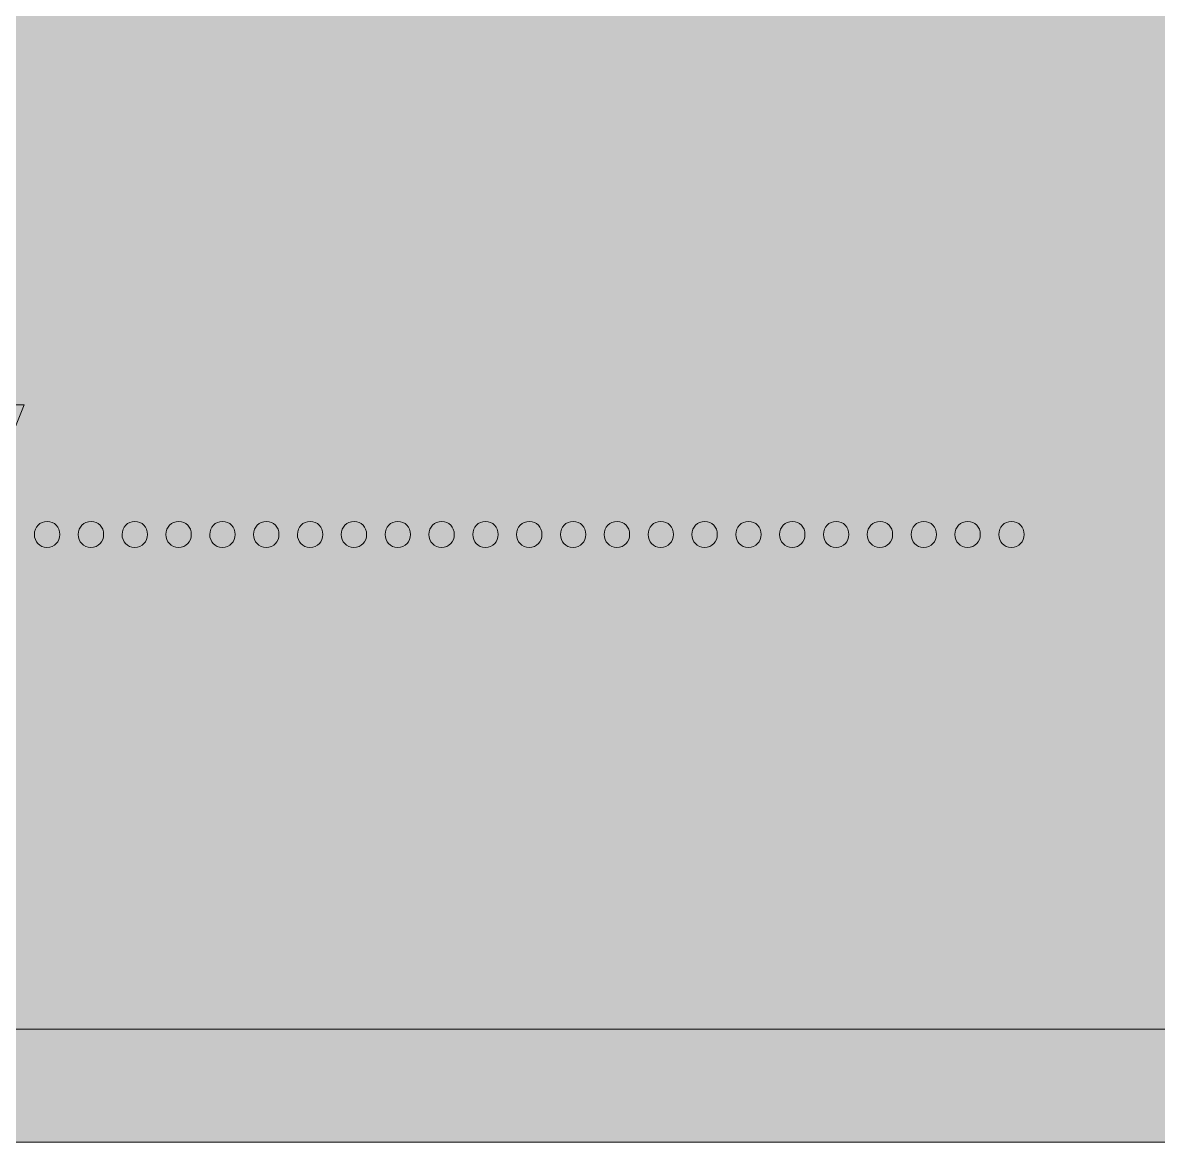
# Model space of a CAD drawing. Extents: x 115 to 1872, y -971 to -109.
# Drawn here: x 993.7 to 1212.5, y -971.4 to -755.8 of the extents above; entities that cross this region are included whole.
import ezdxf

# ---------------------------------------------------------------- set-up
doc = ezdxf.new("R2010")
doc.units = 0
doc.header["$MEASUREMENT"] = 0
doc.layers.add('Layer 1', color=7, linetype='Continuous', lineweight=0)

# ---------------------------------------------------------------- blocks, each defined once
blk = doc.blocks.new('Block_7')
at = {"layer": 'Layer 1', "true_color": 0x000000, "transparency": 33554687}
h = blk.add_hatch(color=18, dxfattribs=at)
h.dxf.hatch_style = 2
edge = h.paths.add_edge_path()
edge.add_spline(control_points=[(979.8, -857.98), (979.8, -857.98), (991.24, -829.4), (991.24, -829.4), (991.24, -829.4), (994.03, -829.4), (994.03, -829.4), (994.03, -829.4), (982.55, -857.98), (982.55, -857.98), (982.55, -857.98), (979.8, -857.98), (979.8, -857.98)], knot_values=[0, 0, 0, 0, 1, 1, 1, 2, 2, 2, 3, 3, 3, 4, 4, 4, 4], degree=3, periodic=0)
h = blk.add_hatch(color=18, dxfattribs=at)
h.dxf.hatch_style = 2
edge = h.paths.add_edge_path()
edge.add_spline(control_points=[(995.99, -854.35), (995.99, -852.89), (997.02, -851.87), (998.45, -851.87), (999.89, -851.87), (1000.87, -852.89), (1000.87, -854.35), (1000.87, -855.77), (999.93, -856.84), (998.41, -856.84), (996.98, -856.84), (995.99, -855.77), (995.99, -854.35)], knot_values=[0, 0, 0, 0, 1, 1, 1, 2, 2, 2, 3, 3, 3, 4, 4, 4, 4], degree=3, periodic=0)
h = blk.add_hatch(color=18, dxfattribs=at)
h.dxf.hatch_style = 2
edge = h.paths.add_edge_path()
edge.add_spline(control_points=[(1004.44, -854.35), (1004.44, -852.89), (1005.46, -851.87), (1006.9, -851.87), (1008.33, -851.87), (1009.32, -852.89), (1009.32, -854.35), (1009.32, -855.77), (1008.37, -856.84), (1006.86, -856.84), (1005.42, -856.84), (1004.44, -855.77), (1004.44, -854.35)], knot_values=[0, 0, 0, 0, 1, 1, 1, 2, 2, 2, 3, 3, 3, 4, 4, 4, 4], degree=3, periodic=0)
h = blk.add_hatch(color=18, dxfattribs=at)
h.dxf.hatch_style = 2
edge = h.paths.add_edge_path()
edge.add_spline(control_points=[(1012.88, -854.35), (1012.88, -852.89), (1013.91, -851.87), (1015.34, -851.87), (1016.78, -851.87), (1017.76, -852.89), (1017.76, -854.35), (1017.76, -855.77), (1016.82, -856.84), (1015.3, -856.84), (1013.87, -856.84), (1012.88, -855.77), (1012.88, -854.35)], knot_values=[0, 0, 0, 0, 1, 1, 1, 2, 2, 2, 3, 3, 3, 4, 4, 4, 4], degree=3, periodic=0)
h = blk.add_hatch(color=18, dxfattribs=at)
h.dxf.hatch_style = 2
edge = h.paths.add_edge_path()
edge.add_spline(control_points=[(1021.33, -854.35), (1021.33, -852.89), (1022.35, -851.87), (1023.79, -851.87), (1025.22, -851.87), (1026.21, -852.89), (1026.21, -854.35), (1026.21, -855.77), (1025.26, -856.84), (1023.75, -856.84), (1022.31, -856.84), (1021.33, -855.77), (1021.33, -854.35)], knot_values=[0, 0, 0, 0, 1, 1, 1, 2, 2, 2, 3, 3, 3, 4, 4, 4, 4], degree=3, periodic=0)
h = blk.add_hatch(color=18, dxfattribs=at)
h.dxf.hatch_style = 2
edge = h.paths.add_edge_path()
edge.add_spline(control_points=[(1029.77, -854.35), (1029.77, -852.89), (1030.8, -851.87), (1032.23, -851.87), (1033.67, -851.87), (1034.65, -852.89), (1034.65, -854.35), (1034.65, -855.77), (1033.71, -856.84), (1032.19, -856.84), (1030.76, -856.84), (1029.77, -855.77), (1029.77, -854.35)], knot_values=[0, 0, 0, 0, 1, 1, 1, 2, 2, 2, 3, 3, 3, 4, 4, 4, 4], degree=3, periodic=0)
h = blk.add_hatch(color=18, dxfattribs=at)
h.dxf.hatch_style = 2
edge = h.paths.add_edge_path()
edge.add_spline(control_points=[(1038.22, -854.35), (1038.22, -852.89), (1039.24, -851.87), (1040.68, -851.87), (1042.11, -851.87), (1043.1, -852.89), (1043.1, -854.35), (1043.1, -855.77), (1042.15, -856.84), (1040.64, -856.84), (1039.2, -856.84), (1038.22, -855.77), (1038.22, -854.35)], knot_values=[0, 0, 0, 0, 1, 1, 1, 2, 2, 2, 3, 3, 3, 4, 4, 4, 4], degree=3, periodic=0)
h = blk.add_hatch(color=18, dxfattribs=at)
h.dxf.hatch_style = 2
edge = h.paths.add_edge_path()
edge.add_spline(control_points=[(1046.66, -854.35), (1046.66, -852.89), (1047.69, -851.87), (1049.12, -851.87), (1050.56, -851.87), (1051.54, -852.89), (1051.54, -854.35), (1051.54, -855.77), (1050.6, -856.84), (1049.08, -856.84), (1047.65, -856.84), (1046.66, -855.77), (1046.66, -854.35)], knot_values=[0, 0, 0, 0, 1, 1, 1, 2, 2, 2, 3, 3, 3, 4, 4, 4, 4], degree=3, periodic=0)
h = blk.add_hatch(color=18, dxfattribs=at)
h.dxf.hatch_style = 2
edge = h.paths.add_edge_path()
edge.add_spline(control_points=[(1055.11, -854.35), (1055.11, -852.89), (1056.13, -851.87), (1057.57, -851.87), (1059, -851.87), (1059.98, -852.89), (1059.98, -854.35), (1059.98, -855.77), (1059.04, -856.84), (1057.52, -856.84), (1056.09, -856.84), (1055.11, -855.77), (1055.11, -854.35)], knot_values=[0, 0, 0, 0, 1, 1, 1, 2, 2, 2, 3, 3, 3, 4, 4, 4, 4], degree=3, periodic=0)
h = blk.add_hatch(color=18, dxfattribs=at)
h.dxf.hatch_style = 2
edge = h.paths.add_edge_path()
edge.add_spline(control_points=[(1063.55, -854.35), (1063.55, -852.89), (1064.58, -851.87), (1066.01, -851.87), (1067.45, -851.87), (1068.43, -852.89), (1068.43, -854.35), (1068.43, -855.77), (1067.49, -856.84), (1065.97, -856.84), (1064.53, -856.84), (1063.55, -855.77), (1063.55, -854.35)], knot_values=[0, 0, 0, 0, 1, 1, 1, 2, 2, 2, 3, 3, 3, 4, 4, 4, 4], degree=3, periodic=0)
h = blk.add_hatch(color=18, dxfattribs=at)
h.dxf.hatch_style = 2
edge = h.paths.add_edge_path()
edge.add_spline(control_points=[(1072, -854.35), (1072, -852.89), (1073.02, -851.87), (1074.45, -851.87), (1075.89, -851.87), (1076.87, -852.89), (1076.87, -854.35), (1076.87, -855.77), (1075.93, -856.84), (1074.41, -856.84), (1072.98, -856.84), (1072, -855.77), (1072, -854.35)], knot_values=[0, 0, 0, 0, 1, 1, 1, 2, 2, 2, 3, 3, 3, 4, 4, 4, 4], degree=3, periodic=0)
h = blk.add_hatch(color=18, dxfattribs=at)
h.dxf.hatch_style = 2
edge = h.paths.add_edge_path()
edge.add_spline(control_points=[(1080.44, -854.35), (1080.44, -852.89), (1081.46, -851.87), (1082.9, -851.87), (1084.33, -851.87), (1085.32, -852.89), (1085.32, -854.35), (1085.32, -855.77), (1084.38, -856.84), (1082.86, -856.84), (1081.42, -856.84), (1080.44, -855.77), (1080.44, -854.35)], knot_values=[0, 0, 0, 0, 1, 1, 1, 2, 2, 2, 3, 3, 3, 4, 4, 4, 4], degree=3, periodic=0)
h = blk.add_hatch(color=18, dxfattribs=at)
h.dxf.hatch_style = 2
edge = h.paths.add_edge_path()
edge.add_spline(control_points=[(1088.88, -854.35), (1088.88, -852.89), (1089.91, -851.87), (1091.34, -851.87), (1092.78, -851.87), (1093.76, -852.89), (1093.76, -854.35), (1093.76, -855.77), (1092.82, -856.84), (1091.3, -856.84), (1089.87, -856.84), (1088.88, -855.77), (1088.88, -854.35)], knot_values=[0, 0, 0, 0, 1, 1, 1, 2, 2, 2, 3, 3, 3, 4, 4, 4, 4], degree=3, periodic=0)
h = blk.add_hatch(color=18, dxfattribs=at)
h.dxf.hatch_style = 2
edge = h.paths.add_edge_path()
edge.add_spline(control_points=[(1097.33, -854.35), (1097.33, -852.89), (1098.35, -851.87), (1099.79, -851.87), (1101.22, -851.87), (1102.21, -852.89), (1102.21, -854.35), (1102.21, -855.77), (1101.26, -856.84), (1099.75, -856.84), (1098.31, -856.84), (1097.33, -855.77), (1097.33, -854.35)], knot_values=[0, 0, 0, 0, 1, 1, 1, 2, 2, 2, 3, 3, 3, 4, 4, 4, 4], degree=3, periodic=0)
h = blk.add_hatch(color=18, dxfattribs=at)
h.dxf.hatch_style = 2
edge = h.paths.add_edge_path()
edge.add_spline(control_points=[(1105.77, -854.35), (1105.77, -852.89), (1106.8, -851.87), (1108.23, -851.87), (1109.67, -851.87), (1110.65, -852.89), (1110.65, -854.35), (1110.65, -855.77), (1109.71, -856.84), (1108.19, -856.84), (1106.76, -856.84), (1105.77, -855.77), (1105.77, -854.35)], knot_values=[0, 0, 0, 0, 1, 1, 1, 2, 2, 2, 3, 3, 3, 4, 4, 4, 4], degree=3, periodic=0)
h = blk.add_hatch(color=18, dxfattribs=at)
h.dxf.hatch_style = 2
edge = h.paths.add_edge_path()
edge.add_spline(control_points=[(1114.22, -854.35), (1114.22, -852.89), (1115.24, -851.87), (1116.68, -851.87), (1118.11, -851.87), (1119.1, -852.89), (1119.1, -854.35), (1119.1, -855.77), (1118.15, -856.84), (1116.64, -856.84), (1115.2, -856.84), (1114.22, -855.77), (1114.22, -854.35)], knot_values=[0, 0, 0, 0, 1, 1, 1, 2, 2, 2, 3, 3, 3, 4, 4, 4, 4], degree=3, periodic=0)
h = blk.add_hatch(color=18, dxfattribs=at)
h.dxf.hatch_style = 2
edge = h.paths.add_edge_path()
edge.add_spline(control_points=[(1122.66, -854.35), (1122.66, -852.89), (1123.69, -851.87), (1125.12, -851.87), (1126.56, -851.87), (1127.54, -852.89), (1127.54, -854.35), (1127.54, -855.77), (1126.6, -856.84), (1125.08, -856.84), (1123.65, -856.84), (1122.66, -855.77), (1122.66, -854.35)], knot_values=[0, 0, 0, 0, 1, 1, 1, 2, 2, 2, 3, 3, 3, 4, 4, 4, 4], degree=3, periodic=0)
h = blk.add_hatch(color=18, dxfattribs=at)
h.dxf.hatch_style = 2
edge = h.paths.add_edge_path()
edge.add_spline(control_points=[(1131.11, -854.35), (1131.11, -852.89), (1132.13, -851.87), (1133.57, -851.87), (1135, -851.87), (1135.99, -852.89), (1135.99, -854.35), (1135.99, -855.77), (1135.04, -856.84), (1133.53, -856.84), (1132.09, -856.84), (1131.11, -855.77), (1131.11, -854.35)], knot_values=[0, 0, 0, 0, 1, 1, 1, 2, 2, 2, 3, 3, 3, 4, 4, 4, 4], degree=3, periodic=0)
h = blk.add_hatch(color=18, dxfattribs=at)
h.dxf.hatch_style = 2
edge = h.paths.add_edge_path()
edge.add_spline(control_points=[(1139.55, -854.35), (1139.55, -852.89), (1140.58, -851.87), (1142.01, -851.87), (1143.45, -851.87), (1144.43, -852.89), (1144.43, -854.35), (1144.43, -855.77), (1143.49, -856.84), (1141.97, -856.84), (1140.54, -856.84), (1139.55, -855.77), (1139.55, -854.35)], knot_values=[0, 0, 0, 0, 1, 1, 1, 2, 2, 2, 3, 3, 3, 4, 4, 4, 4], degree=3, periodic=0)
h = blk.add_hatch(color=18, dxfattribs=at)
h.dxf.hatch_style = 2
edge = h.paths.add_edge_path()
edge.add_spline(control_points=[(1148, -854.35), (1148, -852.89), (1149.02, -851.87), (1150.46, -851.87), (1151.89, -851.87), (1152.88, -852.89), (1152.88, -854.35), (1152.88, -855.77), (1151.93, -856.84), (1150.42, -856.84), (1148.98, -856.84), (1148, -855.77), (1148, -854.35)], knot_values=[0, 0, 0, 0, 1, 1, 1, 2, 2, 2, 3, 3, 3, 4, 4, 4, 4], degree=3, periodic=0)
h = blk.add_hatch(color=18, dxfattribs=at)
h.dxf.hatch_style = 2
edge = h.paths.add_edge_path()
edge.add_spline(control_points=[(1156.44, -854.35), (1156.44, -852.89), (1157.47, -851.87), (1158.9, -851.87), (1160.34, -851.87), (1161.32, -852.89), (1161.32, -854.35), (1161.32, -855.77), (1160.38, -856.84), (1158.86, -856.84), (1157.43, -856.84), (1156.44, -855.77), (1156.44, -854.35)], knot_values=[0, 0, 0, 0, 1, 1, 1, 2, 2, 2, 3, 3, 3, 4, 4, 4, 4], degree=3, periodic=0)
h = blk.add_hatch(color=18, dxfattribs=at)
h.dxf.hatch_style = 2
edge = h.paths.add_edge_path()
edge.add_spline(control_points=[(1164.89, -854.35), (1164.89, -852.89), (1165.91, -851.87), (1167.35, -851.87), (1168.78, -851.87), (1169.76, -852.89), (1169.76, -854.35), (1169.76, -855.77), (1168.82, -856.84), (1167.31, -856.84), (1165.87, -856.84), (1164.89, -855.77), (1164.89, -854.35)], knot_values=[0, 0, 0, 0, 1, 1, 1, 2, 2, 2, 3, 3, 3, 4, 4, 4, 4], degree=3, periodic=0)
h = blk.add_hatch(color=18, dxfattribs=at)
h.dxf.hatch_style = 2
edge = h.paths.add_edge_path()
edge.add_spline(control_points=[(1173.33, -854.35), (1173.33, -852.89), (1174.36, -851.87), (1175.79, -851.87), (1177.23, -851.87), (1178.21, -852.89), (1178.21, -854.35), (1178.21, -855.77), (1177.27, -856.84), (1175.75, -856.84), (1174.31, -856.84), (1173.33, -855.77), (1173.33, -854.35)], knot_values=[0, 0, 0, 0, 1, 1, 1, 2, 2, 2, 3, 3, 3, 4, 4, 4, 4], degree=3, periodic=0)
h = blk.add_hatch(color=18, dxfattribs=at)
h.dxf.hatch_style = 2
edge = h.paths.add_edge_path()
edge.add_spline(control_points=[(1181.78, -854.35), (1181.78, -852.89), (1182.8, -851.87), (1184.23, -851.87), (1185.67, -851.87), (1186.65, -852.89), (1186.65, -854.35), (1186.65, -855.77), (1185.71, -856.84), (1184.19, -856.84), (1182.76, -856.84), (1181.78, -855.77), (1181.78, -854.35)], knot_values=[0, 0, 0, 0, 1, 1, 1, 2, 2, 2, 3, 3, 3, 4, 4, 4, 4], degree=3, periodic=0)
at = {"layer": 'Layer 1'}
for points in [[(979.8, -857.98), (979.8, -857.98), (991.24, -829.4), (991.24, -829.4), (991.24, -829.4), (994.03, -829.4), (994.03, -829.4), (994.03, -829.4), (982.55, -857.98), (982.55, -857.98), (982.55, -857.98), (979.8, -857.98), (979.8, -857.98)], [(995.99, -854.35), (995.99, -852.89), (997.02, -851.87), (998.45, -851.87), (999.89, -851.87), (1000.87, -852.89), (1000.87, -854.35), (1000.87, -855.77), (999.93, -856.84), (998.41, -856.84), (996.98, -856.84), (995.99, -855.77), (995.99, -854.35)], [(1004.44, -854.35), (1004.44, -852.89), (1005.46, -851.87), (1006.9, -851.87), (1008.33, -851.87), (1009.32, -852.89), (1009.32, -854.35), (1009.32, -855.77), (1008.37, -856.84), (1006.86, -856.84), (1005.42, -856.84), (1004.44, -855.77), (1004.44, -854.35)], [(1012.88, -854.35), (1012.88, -852.89), (1013.91, -851.87), (1015.34, -851.87), (1016.78, -851.87), (1017.76, -852.89), (1017.76, -854.35), (1017.76, -855.77), (1016.82, -856.84), (1015.3, -856.84), (1013.87, -856.84), (1012.88, -855.77), (1012.88, -854.35)], [(1021.33, -854.35), (1021.33, -852.89), (1022.35, -851.87), (1023.79, -851.87), (1025.22, -851.87), (1026.21, -852.89), (1026.21, -854.35), (1026.21, -855.77), (1025.26, -856.84), (1023.75, -856.84), (1022.31, -856.84), (1021.33, -855.77), (1021.33, -854.35)], [(1029.77, -854.35), (1029.77, -852.89), (1030.8, -851.87), (1032.23, -851.87), (1033.67, -851.87), (1034.65, -852.89), (1034.65, -854.35), (1034.65, -855.77), (1033.71, -856.84), (1032.19, -856.84), (1030.76, -856.84), (1029.77, -855.77), (1029.77, -854.35)], [(1038.22, -854.35), (1038.22, -852.89), (1039.24, -851.87), (1040.68, -851.87), (1042.11, -851.87), (1043.1, -852.89), (1043.1, -854.35), (1043.1, -855.77), (1042.15, -856.84), (1040.64, -856.84), (1039.2, -856.84), (1038.22, -855.77), (1038.22, -854.35)], [(1046.66, -854.35), (1046.66, -852.89), (1047.69, -851.87), (1049.12, -851.87), (1050.56, -851.87), (1051.54, -852.89), (1051.54, -854.35), (1051.54, -855.77), (1050.6, -856.84), (1049.08, -856.84), (1047.65, -856.84), (1046.66, -855.77), (1046.66, -854.35)], [(1055.11, -854.35), (1055.11, -852.89), (1056.13, -851.87), (1057.57, -851.87), (1059, -851.87), (1059.98, -852.89), (1059.98, -854.35), (1059.98, -855.77), (1059.04, -856.84), (1057.52, -856.84), (1056.09, -856.84), (1055.11, -855.77), (1055.11, -854.35)], [(1063.55, -854.35), (1063.55, -852.89), (1064.58, -851.87), (1066.01, -851.87), (1067.45, -851.87), (1068.43, -852.89), (1068.43, -854.35), (1068.43, -855.77), (1067.49, -856.84), (1065.97, -856.84), (1064.53, -856.84), (1063.55, -855.77), (1063.55, -854.35)], [(1072, -854.35), (1072, -852.89), (1073.02, -851.87), (1074.45, -851.87), (1075.89, -851.87), (1076.87, -852.89), (1076.87, -854.35), (1076.87, -855.77), (1075.93, -856.84), (1074.41, -856.84), (1072.98, -856.84), (1072, -855.77), (1072, -854.35)], [(1080.44, -854.35), (1080.44, -852.89), (1081.46, -851.87), (1082.9, -851.87), (1084.33, -851.87), (1085.32, -852.89), (1085.32, -854.35), (1085.32, -855.77), (1084.38, -856.84), (1082.86, -856.84), (1081.42, -856.84), (1080.44, -855.77), (1080.44, -854.35)], [(1088.88, -854.35), (1088.88, -852.89), (1089.91, -851.87), (1091.34, -851.87), (1092.78, -851.87), (1093.76, -852.89), (1093.76, -854.35), (1093.76, -855.77), (1092.82, -856.84), (1091.3, -856.84), (1089.87, -856.84), (1088.88, -855.77), (1088.88, -854.35)], [(1097.33, -854.35), (1097.33, -852.89), (1098.35, -851.87), (1099.79, -851.87), (1101.22, -851.87), (1102.21, -852.89), (1102.21, -854.35), (1102.21, -855.77), (1101.26, -856.84), (1099.75, -856.84), (1098.31, -856.84), (1097.33, -855.77), (1097.33, -854.35)], [(1105.77, -854.35), (1105.77, -852.89), (1106.8, -851.87), (1108.23, -851.87), (1109.67, -851.87), (1110.65, -852.89), (1110.65, -854.35), (1110.65, -855.77), (1109.71, -856.84), (1108.19, -856.84), (1106.76, -856.84), (1105.77, -855.77), (1105.77, -854.35)], [(1114.22, -854.35), (1114.22, -852.89), (1115.24, -851.87), (1116.68, -851.87), (1118.11, -851.87), (1119.1, -852.89), (1119.1, -854.35), (1119.1, -855.77), (1118.15, -856.84), (1116.64, -856.84), (1115.2, -856.84), (1114.22, -855.77), (1114.22, -854.35)], [(1122.66, -854.35), (1122.66, -852.89), (1123.69, -851.87), (1125.12, -851.87), (1126.56, -851.87), (1127.54, -852.89), (1127.54, -854.35), (1127.54, -855.77), (1126.6, -856.84), (1125.08, -856.84), (1123.65, -856.84), (1122.66, -855.77), (1122.66, -854.35)], [(1131.11, -854.35), (1131.11, -852.89), (1132.13, -851.87), (1133.57, -851.87), (1135, -851.87), (1135.99, -852.89), (1135.99, -854.35), (1135.99, -855.77), (1135.04, -856.84), (1133.53, -856.84), (1132.09, -856.84), (1131.11, -855.77), (1131.11, -854.35)], [(1139.55, -854.35), (1139.55, -852.89), (1140.58, -851.87), (1142.01, -851.87), (1143.45, -851.87), (1144.43, -852.89), (1144.43, -854.35), (1144.43, -855.77), (1143.49, -856.84), (1141.97, -856.84), (1140.54, -856.84), (1139.55, -855.77), (1139.55, -854.35)], [(1148, -854.35), (1148, -852.89), (1149.02, -851.87), (1150.46, -851.87), (1151.89, -851.87), (1152.88, -852.89), (1152.88, -854.35), (1152.88, -855.77), (1151.93, -856.84), (1150.42, -856.84), (1148.98, -856.84), (1148, -855.77), (1148, -854.35)], [(1156.44, -854.35), (1156.44, -852.89), (1157.47, -851.87), (1158.9, -851.87), (1160.34, -851.87), (1161.32, -852.89), (1161.32, -854.35), (1161.32, -855.77), (1160.38, -856.84), (1158.86, -856.84), (1157.43, -856.84), (1156.44, -855.77), (1156.44, -854.35)], [(1164.89, -854.35), (1164.89, -852.89), (1165.91, -851.87), (1167.35, -851.87), (1168.78, -851.87), (1169.76, -852.89), (1169.76, -854.35), (1169.76, -855.77), (1168.82, -856.84), (1167.31, -856.84), (1165.87, -856.84), (1164.89, -855.77), (1164.89, -854.35)], [(1173.33, -854.35), (1173.33, -852.89), (1174.36, -851.87), (1175.79, -851.87), (1177.23, -851.87), (1178.21, -852.89), (1178.21, -854.35), (1178.21, -855.77), (1177.27, -856.84), (1175.75, -856.84), (1174.31, -856.84), (1173.33, -855.77), (1173.33, -854.35)], [(1181.78, -854.35), (1181.78, -852.89), (1182.8, -851.87), (1184.23, -851.87), (1185.67, -851.87), (1186.65, -852.89), (1186.65, -854.35), (1186.65, -855.77), (1185.71, -856.84), (1184.19, -856.84), (1182.76, -856.84), (1181.78, -855.77), (1181.78, -854.35)]]:
    blk.add_open_spline(points, degree=3, knots=[0, 0, 0, 0, 1, 1, 1, 2, 2, 2, 3, 3, 3, 4, 4, 4, 4], dxfattribs=at)
blk = doc.blocks.new('Block_2')
at = {"layer": 'Layer 1', "true_color": 0xffde69, "transparency": 33554687}
h = blk.add_hatch(color=41, dxfattribs=at)
h.dxf.hatch_style = 2
h.paths.add_polyline_path([(1418.9, -949.63), (564.87, -949.63), (564.87, -128.37), (1418.9, -128.37)])
at = {"layer": 'Layer 1'}
blk.add_lwpolyline([(1418.9, -949.63), (564.87, -949.63), (564.87, -128.37), (1418.9, -128.37)], close=True, dxfattribs=at)
blk.add_blockref('Block_7', (0, 0), dxfattribs=at)

msp = doc.modelspace()

# ---------------------------------------------------------------- hatches: boundary and pattern name
at = {"layer": 'Layer 1', "true_color": 0x93278f, "transparency": 33554687}
h = msp.add_hatch(color=217, dxfattribs=at)
h.dxf.hatch_style = 2
h.paths.add_polyline_path([(1442.45, -971.45), (537.48, -971.45), (537.48, -108.76), (1442.45, -108.76)])

# ---------------------------------------------------------------- linework, layer by layer
at = {"layer": 'Layer 1'}
msp.add_lwpolyline([(1442.45, -971.45), (537.48, -971.45), (537.48, -108.76), (1442.45, -108.76)], close=True, dxfattribs=at)

# ---------------------------------------------------------------- block references
msp.add_blockref('Block_2', (0, 0), dxfattribs=at)

doc.saveas('drawing.dxf')
